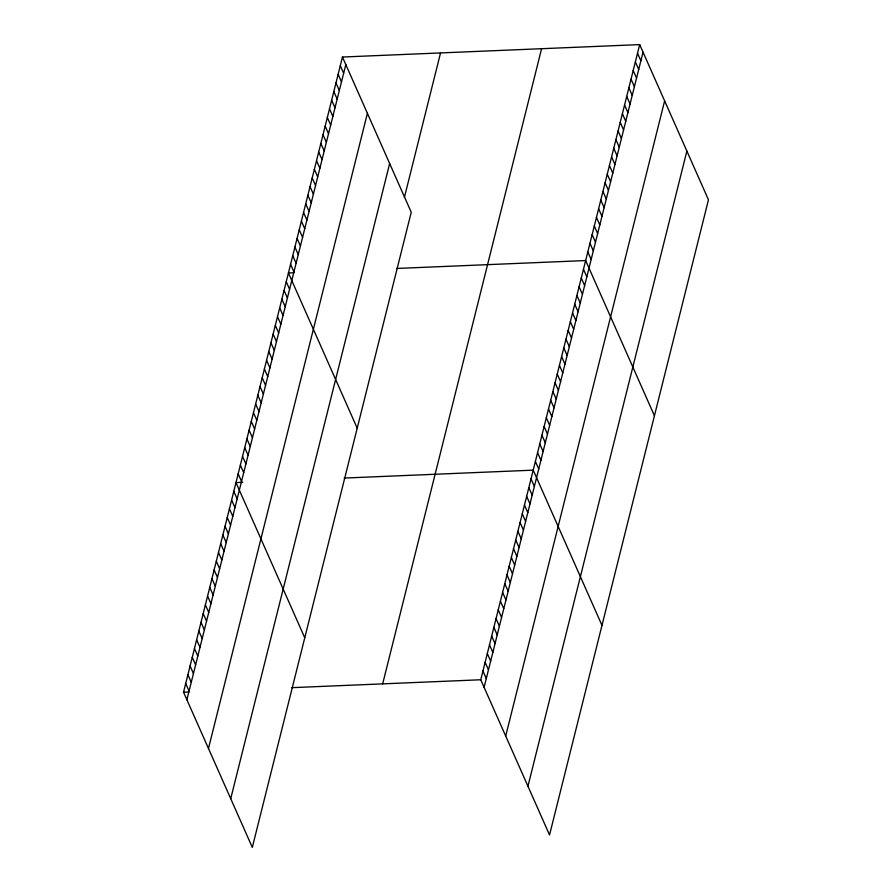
<?xml version="1.0" encoding="UTF-8"?>
<svg xmlns="http://www.w3.org/2000/svg" width="892" height="892" viewBox="0 0 892 892"><rect width="100%" height="100%" fill="white"/><g stroke="black" fill="none" stroke-linecap="round" stroke-linejoin="round"><path stroke-width="1.34" d="M342.461 57.032L411.245 212.24L252.313 847.4L183.529 692.192L342.461 57.032L639.687 44.6L708.471 199.808L549.539 834.968L480.755 679.76L639.687 44.6M186.885 699.752L345.817 64.592M208.472 748.477L367.404 113.317M230.727 798.674L389.659 163.515M404.422 197.31L440.548 52.929M382.668 683.863L541.6 48.703M484.1 687.319L643.043 52.16M505.697 736.045L664.629 100.885M527.941 786.242L686.873 151.083M293.881 272.762L288.428 272.985L357.213 428.193M396.617 268.459L585.654 260.553L654.427 415.761M242.791 482.304L235.979 482.583L304.763 637.802M344.167 478.067L533.204 470.151L601.977 625.37M183.529 692.192L188.981 691.958M291.717 687.665L480.755 679.76M637.524 53.241L640.88 60.801M635.36 61.871L638.717 69.442M633.197 70.513L636.553 78.072M631.045 79.154L634.39 86.714M628.882 87.795L632.227 95.355M626.719 96.425L630.064 103.996M624.556 105.066L627.912 112.626M622.393 113.708L625.749 121.267M620.23 122.338L623.586 129.909M618.067 130.979L621.423 138.539M615.915 139.62L619.26 147.18M613.752 148.262L617.097 155.821M611.589 156.892L614.934 164.463M609.426 165.533L612.782 173.093M607.262 174.174L610.619 181.734M605.099 182.815L608.456 190.375M602.936 191.445L606.292 199.005M600.784 200.087L604.129 207.646M598.621 208.728L601.966 216.288M596.458 217.358L599.803 224.929M594.295 225.999L597.651 233.559M592.132 234.641L595.488 242.2M589.969 243.282L593.325 250.842M587.806 251.912L591.162 259.472M583.468 269.284L586.813 276.843M581.283 278.025L584.628 285.585M579.098 286.756L582.443 294.315M576.912 295.486L580.257 303.046M574.727 304.217L578.072 311.787M572.541 312.958L575.886 320.518M570.356 321.689L573.701 329.248M568.171 330.419L571.516 337.979M565.985 339.15L569.33 346.72M563.8 347.891L567.145 355.451M561.614 356.622L564.959 364.181M559.429 365.352L562.774 372.912M557.244 374.082L560.589 381.653M555.058 382.824L558.403 390.384M552.873 391.555L556.218 399.114M550.687 400.285L554.032 407.845M548.502 409.015L551.847 416.586M546.317 417.757L549.662 425.317M544.131 426.488L547.476 434.047M541.946 435.218L545.291 442.778M539.76 443.96L543.105 451.519M537.575 452.69L540.92 460.25M535.39 461.42L538.735 468.98M531.019 478.892L534.364 486.452M528.833 487.623L532.178 495.183M340.309 65.674L343.654 73.233M526.648 496.353L529.993 503.913M338.146 74.315L341.491 81.874M524.463 505.084L527.808 512.655M335.983 82.945L339.328 90.505M522.277 513.825L525.622 521.385M333.82 91.586L337.176 99.146M520.092 522.556L523.437 530.116M331.657 100.227L335.013 107.787M517.906 531.286L521.251 538.846M329.494 108.857L332.85 116.428M515.721 540.017L519.066 547.588M327.331 117.499L330.687 125.058M513.536 548.758L516.881 556.318M325.179 126.14L328.524 133.7M511.35 557.489L514.695 565.049M323.015 134.781L326.361 142.341M509.165 566.219L512.51 573.779M320.852 143.411L324.197 150.982M506.979 574.95L510.324 582.521M318.689 152.053L322.045 159.612M504.794 583.691L508.139 591.251M316.526 160.694L319.882 168.254M502.609 592.422L505.954 599.981M314.363 169.324L317.719 176.895M500.423 601.152L503.768 608.712M312.211 177.965L315.556 185.525M498.238 609.894L501.583 617.454M310.048 186.606L313.393 194.166M496.052 618.624L499.397 626.184M307.885 195.248L311.23 202.807M493.867 627.355L497.212 634.914M305.722 203.878L309.067 211.449M491.682 636.085L495.027 643.656M303.559 212.519L306.915 220.079M489.496 644.827L492.841 652.387M301.396 221.16L304.752 228.72M487.311 653.557L490.656 661.117M299.233 229.79L302.589 237.361M485.125 662.288L488.47 669.847M297.081 238.432L300.426 245.991M482.94 671.018L486.285 678.589M294.918 247.073L298.262 254.633M292.754 255.714L296.099 263.274M290.591 264.344L293.936 271.915M286.243 281.716L289.599 289.287M284.057 290.457L287.414 298.017M281.872 299.188L285.228 306.748M279.687 307.918L283.043 315.478M277.501 316.649L280.857 324.22M275.316 325.39L278.672 332.95M273.13 334.121L276.487 341.681M270.945 342.851L274.301 350.411M268.76 351.582L272.116 359.153M266.574 360.323L269.93 367.883M264.389 369.054L267.745 376.614M262.203 377.784L265.56 385.344M260.018 386.526L263.374 394.086M257.833 395.256L261.189 402.816M255.647 403.987L259.003 411.547M253.462 412.717L256.818 420.288M251.276 421.459L254.633 429.019M249.091 430.189L252.447 437.749M246.906 438.92L250.262 446.479M244.72 447.65L248.076 455.221M242.535 456.392L245.891 463.952M240.349 465.122L243.706 472.682M238.164 473.853L241.52 481.412M233.793 491.325L237.149 498.884M231.608 500.055L234.964 507.615M229.422 508.786L232.779 516.345M227.237 517.516L230.593 525.087M225.052 526.258L228.408 533.817M222.866 534.988L226.222 542.548M220.681 543.719L224.037 551.278M218.495 552.46L221.852 560.02M216.31 561.191L219.666 568.75M214.125 569.921L217.481 577.481M211.939 578.652L215.295 586.222M209.754 587.393L213.11 594.953M207.568 596.124L210.925 603.683M205.383 604.854L208.739 612.414M203.198 613.584L206.554 621.155M201.012 622.326L204.368 629.886M198.827 631.057L202.183 638.616M196.641 639.787L199.998 647.347M194.456 648.517L197.812 656.088M192.271 657.259L195.627 664.819M190.085 665.989L193.441 673.549M187.9 674.72L191.256 682.28M185.714 683.462L189.071 691.021"/></g></svg>
